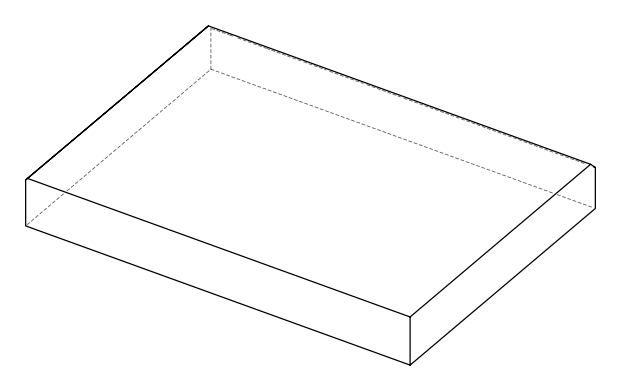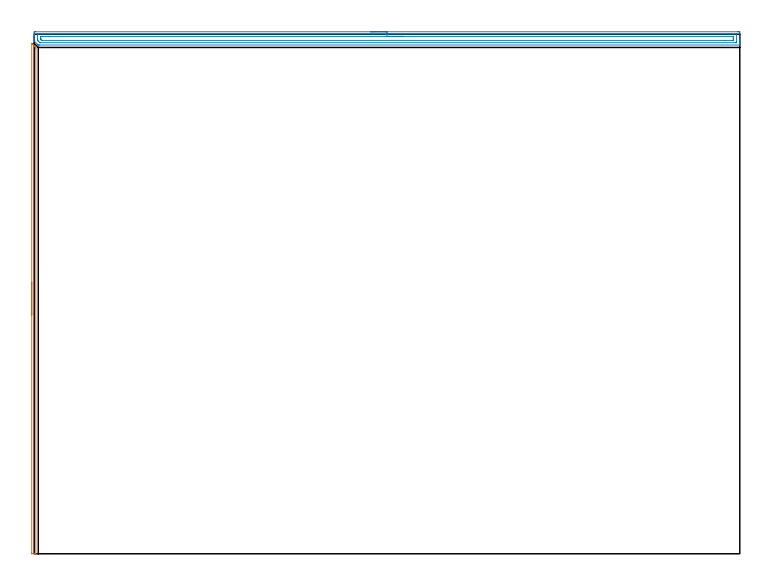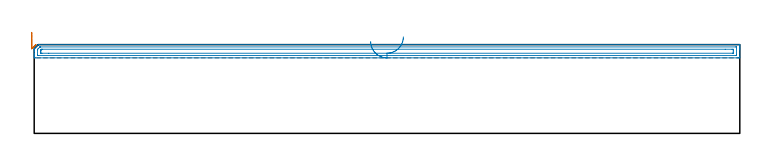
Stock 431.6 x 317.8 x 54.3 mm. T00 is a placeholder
(PLAN: 2 operations, 0 tool changes, 13.2 min)
(1 AREA_MILL | FG_CHAMFER_SURFACE | UGT0205_001 | 2.64 min | 1059 mm3)
(2 AREA_MILL_1 | FG_CHAMFER_SURFACE_1 | UGT0205_001 | 10.57 min | 14071 mm3)
(TOOL UGT0205_001 | Chamfer Mill 20 x 3 x 45 deg. | D20 FL50 Z2)
(OP 1 AREA_MILL)
G17 G21 G94 G90
T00 M6
G54
G17 G0 G90 X-1.5 Y146.1 S1061 M3
G43 Z64.3 H0
Z61.8
G94 G1 Y146.138 Z60.928 F250.
Y146.252 Z60.063
Y146.441 Z59.212
Y146.703 Z58.38
Y147.037 Z57.574
Y147.44 Z56.8
Y147.909 Z56.064
Y148.44 Z55.372
Y149.029 Z54.729
Y149.672 Z54.14
Y150.364 Z53.608
Y151.1 Z53.14
Y151.874 Z52.737
Y152.68 Z52.403
Y153.512 Z52.141
Y154.364 Z51.952
Y155.228 Z51.838
Y156.1 Z51.8
X-1.499 Y312.175 Z51.799
X-1.494 Y312.183 Z51.803
X-1.478 Y312.175 Z51.82
X-1.375 Y312.076 Z51.924
X-0.158 Y310.858 Z53.142
X0.188 Y310.514 Z53.484
X0.61 Y310.09 Z53.91
X0.907 Y309.792 Z54.205
X0.994 Y309.702 Z54.292
X1. Y308.898 Z54.3
Y0.174
X0.998 Y0.01 Z54.289
X0.857 Y0.003 Z54.149
X0.708 Y0. Z54.008
X0.433 Z53.732
X-0.25 Z53.045
X-1.466 Y0.001 Z51.831
X-1.491 Y0.003 Z51.805
X-1.5 Y0.365 Z51.8
Y156.1
Y156.972 Z51.838
Y157.837 Z51.952
Y158.688 Z52.141
Y159.52 Z52.403
Y160.326 Z52.737
Y161.1 Z53.14
Y161.836 Z53.608
Y162.528 Z54.14
Y163.171 Z54.729
Y163.76 Z55.372
Y164.292 Z56.064
Y164.76 Z56.8
Y165.163 Z57.574
Y165.497 Z58.38
Y165.759 Z59.212
Y165.948 Z60.063
Y166.062 Z60.928
Y166.1 Z61.8
G0 Z64.3
M5
M2
(OP 2 AREA_MILL_1)
G17 G21 G94 G90
T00 M6
G54
G17 G0 G90 X205.8 Y319.3 S1061 M3
G43 Z64.3 H0
Z56.2
G94 G1 X205.838 Z55.328 F250.
X205.952 Z54.464
X206.141 Z53.612
X206.403 Z52.78
X206.737 Z51.974
X207.14 Z51.2
X207.609 Z50.464
X208.14 Z49.772
X208.729 Z49.129
X209.372 Z48.54
X210.064 Z48.008
X210.8 Z47.54
X211.574 Z47.137
X212.38 Z46.803
X213.212 Z46.541
X214.064 Z46.352
X214.928 Z46.238
X215.8 Z46.2
X430.476
X430.988 Y319.299 Z46.201
X431.495 Y319.295 Z46.203
X431.592 Y319.292 Z46.206
X431.6 Y318.792 Z46.705
Y314.365 Z51.13
Y313.807 Z51.69
Y313.479 Z52.017
Y312.921 Z52.575
Y312.594 Z52.901
Y311.938 Z53.561
Y311.576 Z53.923
Y311.224 Z54.267
X431.591 Y311.203 Z54.288
X431.436 Y311.2 Z54.3
X3.29
X2.519 Y311.199 Z54.298
X2.506 Y311.205 Z54.292
X2.479 Y311.221 Z54.277
X2.438 Y311.262 Z54.237
X0.147 Y313.553 Z51.946
X0.11 Y313.588 Z51.909
X0.01 Y313.698 Z51.794
X0.001 Y313.804 Z51.689
X0. Y314.097 Z51.402
Y314.134 Z51.365
Y314.595 Z50.905
Y315.25 Z50.245
Y316.463 Z49.034
Y317.021 Z48.473
Y317.628 Z47.868
Y317.907 Z47.589
Y318.513 Z46.983
X0.003 Y318.792 Z46.704
X0.009 Y319.291 Z46.205
X0.105 Y319.294 Z46.203
X0.612 Y319.3 Z46.2
X215.8
Y317.886 Z47.614
X429.424 Y317.885 Z47.615
X429.525 Y317.884 Z47.616
X429.574 Y317.881 Z47.619
X429.59 Y317.879 Z47.621
X429.592 Y317.863 Z47.637
X429.596 Y317.756 Z47.744
X429.6 Y317.513 Z47.987
Y313.085 Z52.415
X429.596 Y312.691 Z52.809
X429.592 Y312.639 Z52.861
X429.588 Y312.62 Z52.88
X429.582 Y312.619 Z52.881
X429.529 Y312.616 Z52.884
X429.421 Y312.615 Z52.885
X429.203 Y312.614 Z52.886
X3.726 Y312.615 Z52.885
X3.618 Y312.616 Z52.884
X3.564 Y312.619 Z52.881
X3.541 Y312.621 Z52.879
X3.506 Y312.654 Z52.846
X3.29 Y312.861 Z52.639
X2.671 Y313.479 Z52.021
X2.398 Y313.753 Z51.747
X2.096 Y314.062 Z51.438
X2.023 Y314.138 Z51.362
X2.01 Y314.234 Z51.266
X2.007 Y314.365 Z51.135
X2.001 Y314.758 Z50.742
X2. Y317.415 Z48.085
X2.004 Y317.809 Z47.691
X2.008 Y317.861 Z47.639
X2.012 Y317.88 Z47.62
X2.018 Y317.881 Z47.619
X2.071 Y317.884 Z47.616
X2.18 Y317.885 Z47.615
X2.398 Y317.886 Z47.614
X215.8
Y316.472 Z49.028
X427.417 Y316.471 Z49.029
X427.53 Y316.469 Z49.031
X427.57 Y316.467 Z49.033
X427.585 Y316.466 Z49.034
X427.59 Y316.438 Z49.062
X427.595 Y316.317 Z49.183
X427.599 Y316.136 Z49.364
X427.6 Y315.068 Z50.432
X427.596 Y314.365 Z51.135
X427.592 Y314.19 Z51.31
X427.577 Y314.036 Z51.464
X427.417 Y314.034 Z51.466
X426.862 Y314.03 Z51.47
X422.684 Y314.029 Z51.471
X5.076
X4.737 Y314.031 Z51.469
X4.641 Y314.033 Z51.467
X4.585 Y314.035 Z51.465
X4.556 Y314.055 Z51.445
X4.448 Y314.158 Z51.342
X4.235 Y314.365 Z51.135
X4.183 Y314.416 Z51.084
X4.081 Y314.522 Z50.978
X4.032 Y314.576 Z50.924
X4.01 Y314.603 Z50.897
X4.007 Y314.705 Z50.795
X4.002 Y315.068 Z50.432
X4. Y315.25 Z50.25
Y315.432 Z50.068
X4.004 Y316.136 Z49.364
X4.008 Y316.31 Z49.19
X4.023 Y316.465 Z49.036
X4.183 Y316.466 Z49.034
X4.739 Y316.47 Z49.03
X8.914 Y316.472 Z49.028
X215.8
X216.672 Z49.067
X217.537 Z49.18
X218.388 Z49.369
X219.22 Z49.632
X220.026 Z49.965
X220.8 Z50.368
X221.536 Z50.837
X222.228 Z51.368
X222.871 Z51.957
X223.46 Z52.601
X223.992 Z53.293
X224.46 Z54.028
X224.863 Z54.802
X225.197 Z55.608
X225.459 Z56.44
X225.648 Z57.292
X225.762 Z58.157
X225.8 Z59.028
G0 Z64.3
M5
M2
